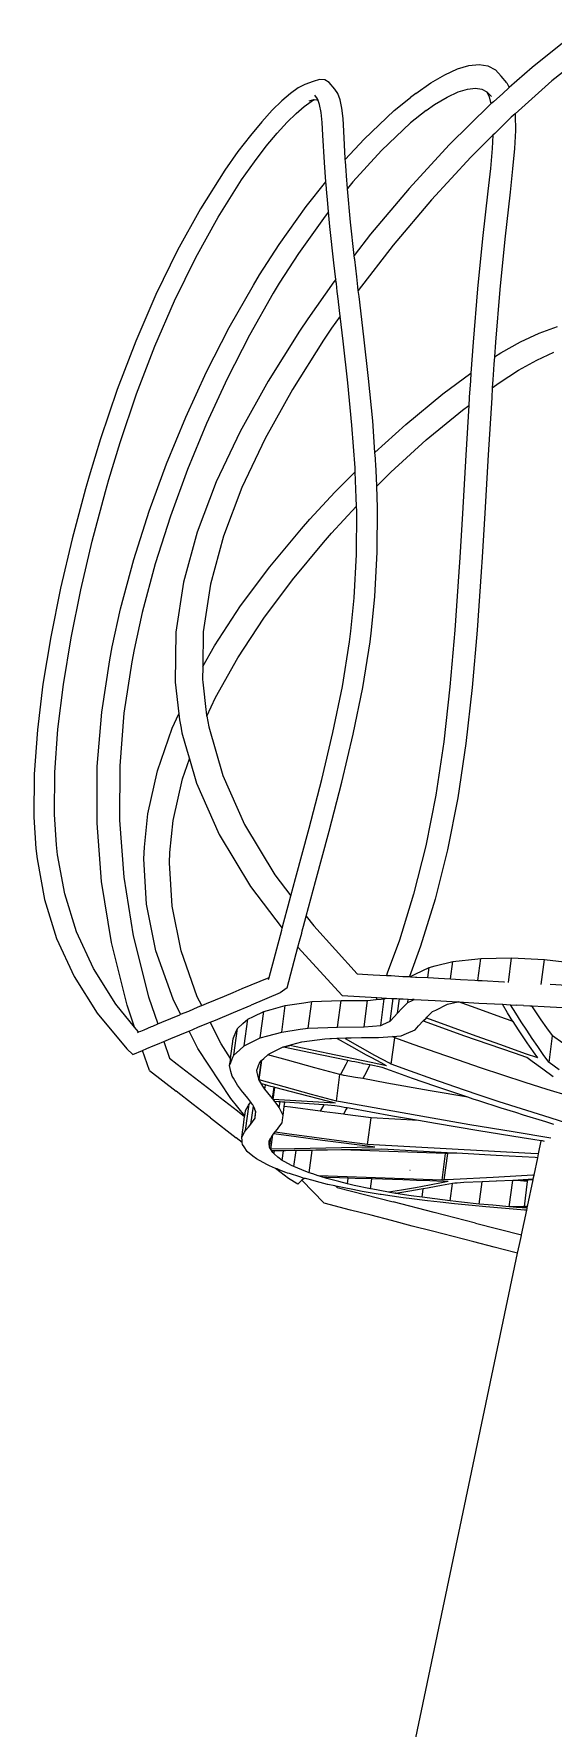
# Model space of a CAD drawing. Header units: millimetres. Extents: x 930469 to 1523124, y -120375 to 411163.
# Drawn here: x 1428147 to 1428511, y -6409 to -5221 of the extents above; entities that cross this region are included whole.
import ezdxf

# ---------------------------------------------------------------- set-up
doc = ezdxf.new("R2010")
doc.units = ezdxf.units.MM
doc.layers.add('A-NET THAY', color=8, linetype='Continuous', lineweight=0)
doc.layers.add('COT VACH', color=8, linetype='Continuous', lineweight=0)

# ---------------------------------------------------------------- blocks, each defined once
blk = doc.blocks.new('fgholol')
at = {"layer": 'A-NET THAY', "ltscale": 3}
for p, q in [((1046493.1, 33826.5), (1046463.6, 33803)), ((1046506.4, 33816.4), (1046477.6, 33793.5)), ((1046402.4, 33797.9), (1046411.3, 33801.9)), ((1046411.3, 33801.9), (1046419.3, 33804.4)), ((1046419.3, 33804.4), (1046426.5, 33805.1)), ((1046426.5, 33805.1), (1046432.7, 33804.2)), ((1046432.7, 33804.2), (1046437.9, 33801.4)), ((1046463.6, 33803), (1046447.6, 33788.8)), ((1046304.3, 33791.1), (1046299.6, 33788.6)), ((1046310.2, 33793.2), (1046304.3, 33791.1)), ((1046314.7, 33794.5), (1046310.2, 33793.2)), ((1046318.4, 33794.2), (1046314.7, 33794.5)), ((1046321.3, 33792.5), (1046318.4, 33794.2)), ((1046325.3, 33787.7), (1046321.3, 33792.5)), ((1046382.2, 33784.7), (1046392.7, 33792.1)), ((1046392.7, 33792.1), (1046402.4, 33797.9)), ((1046437.9, 33801.4), (1046442, 33796.9)), ((1046445.9, 33792.3), (1046442, 33796.9)), ((1046445.9, 33792.3), (1046447.6, 33788.8)), ((1046477.6, 33793.5), (1046451.7, 33770.5)), ((1046288.2, 33779.6), (1046281.5, 33773)), ((1046294.2, 33784.8), (1046288.2, 33779.6)), ((1046299.6, 33788.6), (1046294.2, 33784.8)), ((1046303.9, 33775.6), (1046308.8, 33779.2)), ((1046310.3, 33780.3), (1046307.1, 33779.4)), ((1046308.8, 33779.2), (1046310.9, 33780.3)), ((1046310.9, 33780.3), (1046310.3, 33780.3)), ((1046313, 33780.1), (1046310.9, 33780.3)), ((1046313.2, 33781), (1046311.3, 33783.6)), ((1046313.6, 33779.8), (1046313, 33780.1)), ((1046313.6, 33779.8), (1046313.2, 33781)), ((1046314.7, 33776.9), (1046313.6, 33779.8)), ((1046327.5, 33784.7), (1046325.3, 33787.7)), ((1046329.1, 33780.3), (1046327.5, 33784.7)), ((1046330.3, 33774.4), (1046329.1, 33780.3)), ((1046366.9, 33772.7), (1046378.3, 33781.9)), ((1046382.2, 33784.7), (1046378.3, 33781.9)), ((1046395.2, 33777.1), (1046404, 33782.2)), ((1046404, 33782.2), (1046411.7, 33785.8)), ((1046411.7, 33785.8), (1046418.3, 33787.8)), ((1046418.3, 33787.8), (1046423.9, 33788.4)), ((1046423.9, 33788.4), (1046428.5, 33787.7)), ((1046428.5, 33787.7), (1046431.9, 33785.9)), ((1046431.9, 33785.9), (1046433.6, 33782.3)), ((1046431.9, 33785.9), (1046432.2, 33785.7)), ((1046432.2, 33785.7), (1046435.2, 33782.5)), ((1046433.6, 33782.3), (1046434.8, 33777.4)), ((1046436.5, 33778.9), (1046434.8, 33777.4)), ((1046436.8, 33779.2), (1046436.5, 33778.9)), ((1046442.8, 33784.5), (1046436.8, 33779.2)), ((1046447.6, 33788.8), (1046442.8, 33784.5)), ((1046281.5, 33773), (1046274.1, 33764.9)), ((1046291.9, 33764.6), (1046298.2, 33770.8)), ((1046298.2, 33770.8), (1046303.9, 33775.6)), ((1046315.8, 33771.4), (1046314.7, 33776.9)), ((1046316.5, 33764.3), (1046315.8, 33771.4)), ((1046331.1, 33767.1), (1046330.3, 33774.4)), ((1046331.6, 33758.2), (1046331.1, 33767.1)), ((1046345.8, 33752.7), (1046366.9, 33772.7)), ((1046389.4, 33772.9), (1046378.5, 33764.2)), ((1046389.4, 33772.9), (1046395.2, 33777.1)), ((1046434.3, 33777), (1046405.5, 33748.7)), ((1046434.8, 33777.4), (1046434.3, 33777)), ((1046447.5, 33766.6), (1046445.4, 33764.5)), ((1046448.9, 33768), (1046447.5, 33766.6)), ((1046451.7, 33770.5), (1046448.9, 33768)), ((1046451.7, 33770.5), (1046451.8, 33769.5)), ((1046451.8, 33769.5), (1046451.9, 33758.7)), ((1046266.1, 33755.3), (1046257.4, 33744)), ((1046274.1, 33764.9), (1046266.1, 33755.3)), ((1046277.2, 33747.7), (1046284.9, 33756.9)), ((1046284.9, 33756.9), (1046291.9, 33764.6)), ((1046317, 33755.5), (1046316.5, 33764.3)), ((1046318.1, 33736.3), (1046317, 33755.5)), ((1046332.6, 33739.1), (1046331.6, 33758.2)), ((1046378.5, 33764.2), (1046358, 33744.7)), ((1046436.1, 33755.4), (1046420.6, 33740.1)), ((1046436.1, 33755.4), (1046435.7, 33746.1)), ((1046437.5, 33756.7), (1046436.1, 33755.4)), ((1046439.9, 33759.1), (1046437.5, 33756.7)), ((1046445.4, 33764.5), (1046439.9, 33759.1)), ((1046451.9, 33758.7), (1046451.3, 33746.2)), ((1046257.4, 33744), (1046248.1, 33730.9)), ((1046268.9, 33736.8), (1046277.2, 33747.7)), ((1046332.7, 33738.4), (1046345.8, 33752.7)), ((1046358, 33744.7), (1046337.9, 33722.8)), ((1046405.5, 33748.7), (1046377.5, 33718.2)), ((1046435.7, 33746.1), (1046434.4, 33732.2)), ((1046451.3, 33746.2), (1046450, 33731.9)), ((1046248.1, 33730.9), (1046231.2, 33703.9)), ((1046260, 33724.3), (1046268.9, 33736.8)), ((1046319.1, 33722.7), (1046318.1, 33736.3)), ((1046332.7, 33738.4), (1046332.6, 33739.1)), ((1046332.8, 33737), (1046332.7, 33738.4)), ((1046333.2, 33730.7), (1046332.8, 33737)), ((1046333.5, 33726.9), (1046333.2, 33730.7)), ((1046420.6, 33740.1), (1046393, 33710.2)), ((1046434.4, 33732.2), (1046432.6, 33716.2)), ((1046450, 33731.9), (1046448.2, 33715.6)), ((1046243.5, 33698.1), (1046260, 33724.3)), ((1046305.3, 33705.6), (1046319.1, 33722.7)), ((1046319.2, 33720.8), (1046319.1, 33722.7)), ((1046319.7, 33714.9), (1046319.2, 33720.8)), ((1046334.2, 33718.2), (1046333.5, 33726.9)), ((1046337.9, 33722.8), (1046334.2, 33718.2)), ((1046320.1, 33710.3), (1046319.7, 33714.9)), ((1046320.9, 33701.8), (1046320.1, 33710.3)), ((1046334.2, 33717.8), (1046334.2, 33718.2)), ((1046336.4, 33694.4), (1046334.2, 33717.8)), ((1046377.5, 33718.2), (1046350.4, 33686.1)), ((1046393, 33710.2), (1046366.3, 33678.5)), ((1046432.6, 33716.2), (1046428.8, 33683.1)), ((1046448.2, 33715.6), (1046444.5, 33682.6)), ((1046231.2, 33703.9), (1046215, 33674.8)), ((1046227.8, 33669.7), (1046243.5, 33698.1)), ((1046286.3, 33678.9), (1046305.3, 33705.6)), ((1046318.5, 33698.7), (1046299.8, 33672.6)), ((1046320.9, 33701.8), (1046318.5, 33698.7)), ((1046321.9, 33691.4), (1046320.9, 33701.8)), ((1046324.7, 33666), (1046321.9, 33691.4)), ((1046339, 33671.2), (1046336.4, 33694.4)), ((1046350.4, 33686.1), (1046339, 33671.2)), ((1046428.8, 33683.1), (1046425.4, 33647.7)), ((1046215, 33674.8), (1046199.8, 33643.8)), ((1046272.6, 33657.7), (1046286.3, 33678.9)), ((1046299.8, 33672.6), (1046286.4, 33651.8)), ((1046339.2, 33669.1), (1046339, 33671.2)), ((1046366.3, 33678.5), (1046341.8, 33646.7)), ((1046444.5, 33682.6), (1046441, 33647.4)), ((1046213, 33639.4), (1046227.8, 33669.7)), ((1046326, 33654.4), (1046324.7, 33666)), ((1046339.3, 33668.4), (1046339.2, 33669.1)), ((1046340.7, 33656.1), (1046339.3, 33668.4)), ((1046251.3, 33620.6), (1046268.2, 33650.4)), ((1046268.2, 33650.4), (1046272.6, 33657.7)), ((1046286.4, 33651.8), (1046282.1, 33644.7)), ((1046324.6, 33652.6), (1046306.4, 33626.8)), ((1046326, 33654.4), (1046324.6, 33652.6)), ((1046326.3, 33652.3), (1046326, 33654.4)), ((1046326.4, 33651.5), (1046326.3, 33652.3)), ((1046327, 33646), (1046326.4, 33651.5)), ((1046341.5, 33649.1), (1046340.7, 33656.1)), ((1046341.8, 33646.7), (1046341.5, 33649.1)), ((1046425.4, 33647.7), (1046422.3, 33610.3)), ((1046441, 33647.4), (1046438, 33610.3)), ((1046199.8, 33643.8), (1046185.7, 33611.2)), ((1046199.2, 33607.5), (1046213, 33639.4)), ((1046282.1, 33644.7), (1046265.4, 33615.3)), ((1046327.8, 33639.1), (1046327, 33646)), ((1046327.9, 33638.6), (1046327.8, 33639.1)), ((1046329.1, 33628.7), (1046327.9, 33638.6)), ((1046342.3, 33642.3), (1046341.8, 33646.7)), ((1046345.7, 33614.1), (1046342.3, 33642.3)), ((1046306.4, 33626.8), (1046300.5, 33618)), ((1046329.1, 33628.7), (1046323, 33620.1)), ((1046331.2, 33611), (1046329.1, 33628.7)), ((1046235.4, 33589.6), (1046251.3, 33620.6)), ((1046265.4, 33615.3), (1046249.8, 33584.7)), ((1046300.5, 33618), (1046278.5, 33583)), ((1046317.3, 33611.7), (1046295.6, 33577.3)), ((1046323, 33620.1), (1046317.3, 33611.7)), ((1046349, 33585), (1046345.7, 33614.1)), ((1046455.5, 33610.7), (1046468.7, 33616.8)), ((1046468.7, 33616.8), (1046481.4, 33621.3)), ((1046185.7, 33611.2), (1046172.8, 33577.3)), ((1046186.4, 33574.2), (1046199.2, 33607.5)), ((1046334.4, 33581.9), (1046331.2, 33611)), ((1046422.3, 33610.3), (1046420.8, 33588.7)), ((1046437.3, 33600), (1046436.9, 33595)), ((1046438, 33610.3), (1046437.3, 33600)), ((1046437.3, 33600), (1046441.8, 33603)), ((1046441.8, 33603), (1046455.5, 33610.7)), ((1046466.9, 33597.8), (1046478.8, 33603.3)), ((1046220.8, 33557.8), (1046235.4, 33589.6)), ((1046401.1, 33574.1), (1046420.8, 33588.7)), ((1046420.8, 33588.7), (1046420.4, 33583.2)), ((1046436.9, 33595), (1046436.4, 33587.6)), ((1046440.6, 33581.9), (1046454.2, 33590.7)), ((1046454.2, 33590.7), (1046466.9, 33597.8)), ((1046172.8, 33577.3), (1046161, 33542.7)), ((1046249.8, 33584.7), (1046235.3, 33553.3)), ((1046278.5, 33583), (1046258.9, 33547.7)), ((1046295.6, 33577.3), (1046276.5, 33542.8)), ((1046337.3, 33552.3), (1046334.4, 33581.9)), ((1046351.9, 33555.2), (1046349, 33585)), ((1046420.4, 33583.2), (1046419.6, 33571.9)), ((1046435.7, 33578.3), (1046435.3, 33571.4)), ((1046436.2, 33584.1), (1046435.7, 33578.3)), ((1046435.7, 33578.3), (1046440.6, 33581.9)), ((1046436.4, 33587.6), (1046436.2, 33584.1)), ((1046174.9, 33540.1), (1046186.4, 33574.2)), ((1046375.2, 33552.7), (1046401.1, 33574.1)), ((1046414.9, 33562.8), (1046419.3, 33566.1)), ((1046419.3, 33566.1), (1046417.1, 33531.1)), ((1046419.6, 33571.3), (1046419.3, 33566.1)), ((1046419.6, 33571.9), (1046419.6, 33571.3)), ((1046435.3, 33571.4), (1046432.8, 33531.4)), ((1046207.3, 33525.2), (1046220.8, 33557.8)), ((1046235.3, 33553.3), (1046222.1, 33521.1)), ((1046339.5, 33522.2), (1046337.3, 33552.3)), ((1046353.5, 33533.1), (1046351.9, 33555.2)), ((1046353.5, 33533.1), (1046375.2, 33552.7)), ((1046389.4, 33541.9), (1046414.9, 33562.8)), ((1046161, 33542.7), (1046153, 33516.4)), ((1046258.9, 33547.7), (1046242.2, 33512.4)), ((1046276.5, 33542.8), (1046260.2, 33508.4)), ((1046364.5, 33519.3), (1046389.4, 33541.9)), ((1046167, 33514.2), (1046174.9, 33540.1)), ((1046353.8, 33528.9), (1046353.5, 33533.1)), ((1046353.9, 33527.3), (1046353.8, 33528.9)), ((1046417.1, 33531.1), (1046414.8, 33490.3)), ((1046432.8, 33531.4), (1046430.4, 33490.5)), ((1046195.2, 33491.9), (1046207.3, 33525.2)), ((1046222.1, 33521.1), (1046210.1, 33488.3)), ((1046325.3, 33505.3), (1046339.6, 33519.6)), ((1046339.6, 33519.6), (1046339.5, 33522.2)), ((1046339.9, 33513.4), (1046339.6, 33519.6)), ((1046354.1, 33524.9), (1046353.9, 33527.3)), ((1046354.5, 33515.3), (1046354.1, 33524.9)), ((1046354.7, 33509.5), (1046364.5, 33519.3)), ((1046150.5, 33507.5), (1046141.1, 33472.5)), ((1046153, 33516.4), (1046150.5, 33507.5)), ((1046155.3, 33470.9), (1046164.5, 33505.6)), ((1046164.5, 33505.6), (1046167, 33514.2)), ((1046242.2, 33512.4), (1046228.8, 33477.2)), ((1046260.2, 33508.4), (1046247.3, 33474.4)), ((1046307.7, 33486.2), (1046325.3, 33505.3)), ((1046340.3, 33501.3), (1046339.9, 33513.4)), ((1046354.7, 33509.5), (1046354.5, 33515.3)), ((1046355.3, 33494.2), (1046354.7, 33509.5)), ((1046323, 33476.4), (1046340.4, 33495.2)), ((1046340.6, 33495.4), (1046340.3, 33501.3)), ((1046340.4, 33495.2), (1046340.6, 33495.4)), ((1046340.7, 33492), (1046340.6, 33495.4)), ((1046355.1, 33463.2), (1046355.3, 33494.2)), ((1046184.4, 33458.1), (1046195.2, 33491.9)), ((1046210.1, 33488.3), (1046199.4, 33455)), ((1046301.9, 33479.6), (1046307.7, 33486.2)), ((1046340.6, 33461.6), (1046340.7, 33492)), ((1046414.8, 33490.3), (1046412.9, 33459.5)), ((1046430.4, 33490.5), (1046428.6, 33459.7)), ((1046141.1, 33472.5), (1046133, 33437.9)), ((1046147.3, 33436.7), (1046155.3, 33470.9)), ((1046228.8, 33477.2), (1046219.2, 33442.1)), ((1046247.3, 33474.4), (1046238.1, 33440.7)), ((1046279.8, 33453), (1046301.9, 33479.6)), ((1046295.6, 33443.7), (1046317.4, 33470)), ((1046317.4, 33470), (1046323, 33476.4)), ((1046175.1, 33423.4), (1046184.4, 33458.1)), ((1046338.9, 33431.1), (1046340.6, 33461.6)), ((1046353.4, 33432), (1046355.1, 33463.2)), ((1046412.9, 33459.5), (1046412.3, 33449.3)), ((1046428.6, 33459.7), (1046428, 33449.4)), ((1046199.4, 33455), (1046190.3, 33420.9)), ((1046259.3, 33425.6), (1046279.8, 33453)), ((1046412.3, 33449.3), (1046409.5, 33408.6)), ((1046428, 33449.4), (1046425.1, 33408.5)), ((1046133, 33437.9), (1046126.2, 33403.9)), ((1046140.5, 33403.1), (1046147.3, 33436.7)), ((1046219.2, 33442.1), (1046213.9, 33407)), ((1046238.1, 33440.7), (1046233.1, 33407.3)), ((1046275.5, 33416.8), (1046295.6, 33443.7)), ((1046169.2, 33396.9), (1046175.1, 33423.4)), ((1046240.9, 33397.5), (1046259.3, 33425.6)), ((1046336.5, 33407.9), (1046338.9, 33431.1)), ((1046351, 33408.4), (1046353.4, 33432)), ((1046190.3, 33420.9), (1046184.6, 33394.9)), ((1046257.4, 33389.2), (1046275.5, 33416.8)), ((1046126.2, 33403.9), (1046120.7, 33370.7)), ((1046135.1, 33370.5), (1046140.5, 33403.1)), ((1046213.9, 33407), (1046213.4, 33372)), ((1046233.1, 33407.3), (1046232.7, 33383)), ((1046330.6, 33368.9), (1046335.6, 33400.3)), ((1046335.6, 33400.3), (1046336.5, 33407.9)), ((1046344.9, 33368.2), (1046350, 33400.3)), ((1046350, 33400.3), (1046351, 33408.4)), ((1046409.5, 33408.6), (1046406, 33368.8)), ((1046425.1, 33408.5), (1046421.6, 33368.2)), ((1046162, 33351.1), (1046167.5, 33387.7)), ((1046167.5, 33387.7), (1046169.2, 33396.9)), ((1046182.9, 33386.3), (1046177.5, 33350.4)), ((1046184.6, 33394.9), (1046182.9, 33386.3)), ((1046232.7, 33383), (1046240.9, 33397.5)), ((1046241.6, 33361.2), (1046257.4, 33389.2)), ((1046232.7, 33383), (1046232.6, 33373.9)), ((1046120.7, 33370.7), (1046116.8, 33338.6)), ((1046131.2, 33339), (1046135.1, 33370.5)), ((1046213.4, 33372), (1046215.9, 33349.8)), ((1046232.6, 33373.9), (1046232.8, 33372.1)), ((1046232.8, 33372.1), (1046233.3, 33367.9)), ((1046233.3, 33367.9), (1046234.7, 33354.9)), ((1046324, 33336.7), (1046330.6, 33368.9)), ((1046338.2, 33335.5), (1046344.9, 33368.2)), ((1046406, 33368.8), (1046401.7, 33330.1)), ((1046421.6, 33368.2), (1046417.2, 33329)), ((1046158.8, 33312.9), (1046162, 33351.1)), ((1046177.5, 33350.4), (1046174.5, 33313.5)), ((1046234.7, 33354.9), (1046235.4, 33348.8)), ((1046235.5, 33348.1), (1046241.6, 33361.2)), ((1046116.8, 33338.6), (1046114.5, 33307.5)), ((1046129, 33308.6), (1046131.2, 33339)), ((1046201, 33310), (1046211.3, 33339.7)), ((1046211.3, 33339.7), (1046215.9, 33349.8)), ((1046215.9, 33349.8), (1046216.4, 33345.7)), ((1046216.4, 33345.7), (1046217.5, 33339.9)), ((1046217.5, 33339.9), (1046217.6, 33339.6)), ((1046217.6, 33339.6), (1046218.1, 33336.6)), ((1046235.4, 33348.8), (1046235.5, 33348.1)), ((1046235.5, 33348.1), (1046237, 33340.7)), ((1046237, 33340.7), (1046246.7, 33306.6)), ((1046218.1, 33336.6), (1046221.8, 33323.7)), ((1046316.2, 33303.7), (1046324, 33336.7)), ((1046330.3, 33302), (1046338.2, 33335.5)), ((1046401.7, 33330.1), (1046396.1, 33292.9)), ((1046417.2, 33329), (1046411.5, 33291)), ((1046218.5, 33304.2), (1046223.4, 33318.2)), ((1046221.8, 33323.7), (1046223.4, 33318.2)), ((1046223.4, 33318.2), (1046228.3, 33301.2)), ((1046114.5, 33307.5), (1046114.3, 33277.4)), ((1046128.9, 33279.2), (1046129, 33308.6)), ((1046158.6, 33273.3), (1046158.8, 33312.9)), ((1046174.5, 33313.5), (1046174.3, 33275.2)), ((1046194.2, 33279.7), (1046201, 33310)), ((1046212.1, 33275), (1046218.5, 33304.2)), ((1046246.7, 33306.6), (1046262.1, 33272.2)), ((1046307.3, 33269.6), (1046316.2, 33303.7)), ((1046228.3, 33301.2), (1046244.3, 33265.3)), ((1046321.3, 33267.6), (1046330.3, 33302)), ((1046396.1, 33292.9), (1046389.1, 33257.3)), ((1046411.5, 33291), (1046404.4, 33254.6)), ((1046130.3, 33257.9), (1046128.9, 33279.2)), ((1046191.8, 33256.4), (1046194.2, 33279.7)), ((1046114.3, 33277.4), (1046115.8, 33255.4)), ((1046161.7, 33232.2), (1046158.6, 33273.3)), ((1046174.3, 33275.2), (1046177.3, 33235.4)), ((1046209.7, 33252.7), (1046212.1, 33275)), ((1046262.1, 33272.2), (1046283.3, 33237)), ((1046297.8, 33234.4), (1046307.3, 33269.6)), ((1046311.8, 33232.3), (1046321.3, 33267.6)), ((1046115.8, 33255.4), (1046116.6, 33248.1)), ((1046131, 33251.1), (1046130.3, 33257.9)), ((1046191.5, 33248.3), (1046191.8, 33256.4)), ((1046244.3, 33265.3), (1046266.3, 33228.8)), ((1046389.1, 33257.3), (1046380.6, 33223.4)), ((1046116.6, 33248.1), (1046121.7, 33219.8)), ((1046136, 33223.6), (1046131, 33251.1)), ((1046193.3, 33216.5), (1046191.5, 33248.3)), ((1046209.5, 33245.5), (1046209.7, 33252.7)), ((1046211.2, 33214.9), (1046209.5, 33245.5)), ((1046404.4, 33254.6), (1046395.7, 33219.9)), ((1046168.7, 33189.5), (1046161.7, 33232.2)), ((1046177.3, 33235.4), (1046184, 33194.1)), ((1046283.3, 33237), (1046294.5, 33222.2)), ((1046294.5, 33222.2), (1046297.8, 33234.4)), ((1046305.3, 33208), (1046311.8, 33232.3)), ((1046121.7, 33219.8), (1046130.2, 33192.3)), ((1046144.2, 33197), (1046136, 33223.6)), ((1046266.3, 33228.8), (1046288.4, 33199.6)), ((1046292.7, 33215.3), (1046294.5, 33222.2)), ((1046380.6, 33223.4), (1046370.6, 33191.1)), ((1046395.7, 33219.9), (1046385.4, 33186.9)), ((1046199.9, 33183.6), (1046193.3, 33216.5)), ((1046217.5, 33183.7), (1046211.2, 33214.9)), ((1046289.6, 33204), (1046292.7, 33215.3)), ((1046303.4, 33201.1), (1046305.3, 33208)), ((1046305.3, 33208), (1046310.5, 33201.2)), ((1046156.1, 33171.2), (1046144.2, 33197)), ((1046279.3, 33165.1), (1046288.1, 33198.3)), ((1046288.1, 33198.3), (1046288.4, 33199.6)), ((1046288.4, 33199.6), (1046289.6, 33204)), ((1046300.6, 33190.4), (1046302.1, 33196.2)), ((1046302.1, 33196.2), (1046302.5, 33197.7)), ((1046302.5, 33197.7), (1046303.4, 33201.1)), ((1046310.5, 33201.2), (1046341.1, 33167.5)), ((1046130.2, 33192.3), (1046142.5, 33165.7)), ((1046179.7, 33145.6), (1046168.7, 33189.5)), ((1046184, 33194.1), (1046194.8, 33151.4)), ((1046291.9, 33157.7), (1046299.5, 33186.2)), ((1046299.5, 33186.2), (1046300.6, 33190.4)), ((1046299.5, 33186.2), (1046330.4, 33152.3)), ((1046370.6, 33191.1), (1046362.1, 33168)), ((1046385.4, 33186.9), (1046377.6, 33165.6)), ((1046211.9, 33149.8), (1046199.9, 33183.6)), ((1046228.9, 33151.5), (1046217.5, 33183.7)), ((1046391.4, 33172.1), (1046395.6, 33173.1)), ((1046395.6, 33173.1), (1046408.1, 33176.2)), ((1046406.4, 33164), (1046408.1, 33176.2)), ((1046408.1, 33176.2), (1046425.6, 33178.1)), ((1046425.6, 33178.1), (1046427.7, 33178.4)), ((1046425.6, 33163), (1046427.7, 33178.4)), ((1046427.7, 33178.4), (1046449.3, 33178.8)), ((1046447, 33161.6), (1046449.3, 33178.8)), ((1046449.3, 33178.8), (1046472.3, 33177.6)), ((1046470, 33160.2), (1046472.3, 33177.6)), ((1046472.3, 33177.6), (1046490.2, 33175.6)), ((1046142.5, 33165.7), (1046158.7, 33139.9)), ((1046171.8, 33146.2), (1046156.1, 33171.2)), ((1046266.7, 33159.8), (1046272.9, 33162.4)), ((1046272.9, 33162.4), (1046279.2, 33165)), ((1046278.9, 33163.5), (1046279.3, 33165.1)), ((1046279.2, 33165), (1046279.3, 33165.1)), ((1046341.1, 33167.5), (1046352.3, 33166.9)), ((1046352.3, 33166.9), (1046361.5, 33166.4)), ((1046362.1, 33168), (1046361.5, 33166.4)), ((1046361.5, 33166.4), (1046364.9, 33166.3)), ((1046364.9, 33166.3), (1046367.5, 33166.1)), ((1046367.5, 33166.1), (1046373, 33165.8)), ((1046373, 33165.8), (1046375.4, 33165.7)), ((1046375.4, 33165.7), (1046377.6, 33165.6)), ((1046377.6, 33165.6), (1046378.5, 33165.5)), ((1046378.5, 33165.5), (1046378.9, 33166)), ((1046378.5, 33165.5), (1046378.9, 33165.5)), ((1046378.9, 33166), (1046382.1, 33167.5)), ((1046378.9, 33165.5), (1046378.9, 33166)), ((1046378.9, 33165.5), (1046381.8, 33165.3)), ((1046381.8, 33165.3), (1046382.8, 33165.3)), ((1046382.1, 33167.5), (1046391.4, 33172.1)), ((1046382.8, 33165.3), (1046390.5, 33164.9)), ((1046390.5, 33164.9), (1046391.4, 33172.1)), ((1046390.5, 33164.9), (1046394.5, 33164.7)), ((1046394.5, 33164.7), (1046398.1, 33164.5)), ((1046398.1, 33164.5), (1046406.4, 33164)), ((1046406.4, 33164), (1046413.4, 33163.7)), ((1046413.4, 33163.7), (1046423.6, 33163.1)), ((1046423.6, 33163.1), (1046425.6, 33163)), ((1046425.6, 33163), (1046428.6, 33162.8)), ((1046428.6, 33162.8), (1046443.9, 33162)), ((1046443.9, 33162), (1046444.2, 33162)), ((1046476.2, 33160.3), (1046488.1, 33159.6)), ((1046194.8, 33151.4), (1046201.2, 33132.5)), ((1046217.2, 33139.2), (1046211.9, 33149.8)), ((1046232, 33145.3), (1046228.9, 33151.5)), ((1046235.4, 33146.7), (1046241.6, 33149.3)), ((1046241.6, 33149.3), (1046247.9, 33151.9)), ((1046247.9, 33151.9), (1046254.1, 33154.6)), ((1046254.1, 33154.6), (1046260.4, 33157.2)), ((1046260.4, 33157.2), (1046266.7, 33159.8)), ((1046287.1, 33154.2), (1046266.7, 33145.7)), ((1046291.9, 33157.7), (1046287.1, 33154.2)), ((1046309.1, 33148.1), (1046329.7, 33149)), ((1046327.3, 33130.3), (1046329.7, 33149)), ((1046329.7, 33149), (1046348.3, 33149)), ((1046330.4, 33152.3), (1046354.9, 33151)), ((1046345.8, 33130.4), (1046348.3, 33149)), ((1046348.3, 33149), (1046354.3, 33149.5)), ((1046354.9, 33151), (1046354.3, 33149.5)), ((1046354.3, 33149.5), (1046357.9, 33149.8)), ((1046354.9, 33151), (1046358.3, 33150.8)), ((1046357.5, 33131.4), (1046360, 33150)), ((1046357.9, 33149.8), (1046360, 33150)), ((1046358.3, 33150.8), (1046361.4, 33150.6)), ((1046360, 33150), (1046361.4, 33150.6)), ((1046361.4, 33150.6), (1046361.5, 33150.6)), ((1046361.5, 33150.6), (1046365.1, 33150.4)), ((1046364.1, 33134.3), (1046366.3, 33150.3)), ((1046365.1, 33150.4), (1046366.3, 33150.3)), ((1046366.3, 33150.3), (1046368.7, 33150.2)), ((1046368.7, 33150.2), (1046370.6, 33150.1)), ((1046369.3, 33140.1), (1046370.6, 33150.1)), ((1046370.6, 33150.1), (1046373.2, 33150)), ((1046373.2, 33150), (1046376.8, 33149.8)), ((1046376.5, 33147.4), (1046376.8, 33149.8)), ((1046376.5, 33147.4), (1046379.6, 33148.9)), ((1046376.8, 33149.8), (1046379.7, 33149.6)), ((1046379.6, 33148.9), (1046381, 33149.6)), ((1046381, 33149.6), (1046379.7, 33149.6)), ((1046381, 33149.6), (1046395.7, 33148.8)), ((1046395.7, 33148.8), (1046411.6, 33147.9)), ((1046158.7, 33139.9), (1046179.4, 33114.9)), ((1046184.9, 33130.3), (1046171.8, 33146.2)), ((1046184.9, 33130.3), (1046179.7, 33145.6)), ((1046210.4, 33136.3), (1046216.6, 33138.9)), ((1046216.6, 33138.9), (1046217.2, 33139.2)), ((1046217.2, 33139.2), (1046222.9, 33141.5)), ((1046222.9, 33141.5), (1046223.5, 33141.7)), ((1046223.5, 33141.7), (1046229.1, 33144.1)), ((1046229.1, 33144.1), (1046230.8, 33144.8)), ((1046230.8, 33144.8), (1046232, 33145.3)), ((1046232, 33145.3), (1046235.4, 33146.7)), ((1046241.6, 33135.2), (1046254.2, 33140.5)), ((1046254.2, 33140.5), (1046266.7, 33145.7)), ((1046264.3, 33135.7), (1046268.4, 33137.7)), ((1046268.4, 33137.7), (1046275.6, 33141.2)), ((1046273.1, 33122.6), (1046275.6, 33141.2)), ((1046275.6, 33141.2), (1046280.8, 33142.6)), ((1046280.8, 33142.6), (1046290.6, 33145.4)), ((1046288.2, 33126.8), (1046290.6, 33145.4)), ((1046290.6, 33145.4), (1046303.5, 33147.3)), ((1046303.5, 33147.3), (1046309.1, 33148.1)), ((1046306.6, 33129.5), (1046309.1, 33148.1)), ((1046364.1, 33134.3), (1046367, 33137.5)), ((1046367, 33137.5), (1046369.3, 33140.1)), ((1046369.3, 33140.1), (1046372.3, 33143.2)), ((1046372.3, 33143.2), (1046376.5, 33147.4)), ((1046387.4, 33134.5), (1046389.6, 33136.6)), ((1046387.5, 33134.9), (1046389.3, 33136.6)), ((1046389.3, 33136.6), (1046389.8, 33137.2)), ((1046389.8, 33137.2), (1046393.8, 33141.1)), ((1046407.1, 33130.2), (1046389.8, 33136.6)), ((1046393.8, 33141.1), (1046396.1, 33142.2)), ((1046396.1, 33142.2), (1046404.3, 33146.2)), ((1046404.3, 33146.2), (1046409.4, 33147.4)), ((1046409.4, 33147.4), (1046410.6, 33147.7)), ((1046410.6, 33147.7), (1046411.6, 33147.9)), ((1046411.6, 33147.9), (1046412, 33147.9)), ((1046426.9, 33142.5), (1046412, 33147.9)), ((1046412, 33147.9), (1046426.2, 33147.1)), ((1046426.2, 33147.1), (1046442.8, 33146.2)), ((1046444.2, 33136.3), (1046426.9, 33142.5)), ((1046446.5, 33140.3), (1046442.8, 33146.2)), ((1046442.8, 33146.2), (1046448.6, 33145.9)), ((1046450.2, 33134.2), (1046446.5, 33140.3)), ((1046452.2, 33140), (1046448.6, 33145.9)), ((1046448.6, 33145.9), (1046453, 33145.7)), ((1046456, 33134), (1046452.2, 33140)), ((1046457.6, 33145.4), (1046453, 33145.7)), ((1046457.6, 33145.4), (1046462.1, 33145.2)), ((1046462.1, 33145.2), (1046463.4, 33145.1)), ((1046466.2, 33140.9), (1046463.4, 33145.1)), ((1046463.4, 33145.1), (1046472, 33144.7)), ((1046470.1, 33135.3), (1046466.2, 33140.9)), ((1046472, 33144.7), (1046493.5, 33143.5)), ((1046187.8, 33126.9), (1046184.9, 33130.3)), ((1046187, 33126.5), (1046187.8, 33126.9)), ((1046187.8, 33126.9), (1046189.4, 33127.5)), ((1046189.4, 33127.5), (1046191.6, 33128.4)), ((1046191.6, 33128.4), (1046196.9, 33130.6)), ((1046196.9, 33130.6), (1046197.8, 33131)), ((1046197.8, 33131), (1046201.2, 33132.5)), ((1046201.2, 33132.5), (1046204.1, 33133.7)), ((1046204.1, 33133.7), (1046210.4, 33136.3)), ((1046210.4, 33122.2), (1046222.9, 33127.4)), ((1046222.9, 33127.4), (1046223.1, 33127.5)), ((1046223.1, 33127.5), (1046229.3, 33130.1)), ((1046229.3, 33115.3), (1046223.1, 33127.5)), ((1046229.3, 33130.1), (1046236.7, 33133.2)), ((1046236.7, 33133.2), (1046237.9, 33133.7)), ((1046237.9, 33133.7), (1046241.6, 33135.2)), ((1046245.6, 33118.4), (1046237.9, 33133.7)), ((1046254.4, 33122.8), (1046256.4, 33127.8)), ((1046254.5, 33110.6), (1046257, 33129.2)), ((1046256.4, 33127.8), (1046257, 33129.2)), ((1046257, 33129.2), (1046260.9, 33132.7)), ((1046260.9, 33132.7), (1046264.3, 33135.7)), ((1046261.8, 33117.1), (1046264.3, 33135.7)), ((1046278.3, 33124), (1046288.2, 33126.8)), ((1046288.2, 33126.8), (1046301.1, 33128.7)), ((1046301.1, 33128.7), (1046306.6, 33129.5)), ((1046306.6, 33129.5), (1046327.3, 33130.3)), ((1046327.3, 33130.3), (1046345.8, 33130.4)), ((1046345.8, 33130.4), (1046357.5, 33131.4)), ((1046357.5, 33131.4), (1046359, 33132)), ((1046359, 33132), (1046364.1, 33134.3)), ((1046371.9, 33124.2), (1046375.6, 33125.8)), ((1046375.6, 33125.8), (1046381.6, 33128.3)), ((1046381.6, 33128.3), (1046384.1, 33131.1)), ((1046384.1, 33131.1), (1046387.3, 33134.7)), ((1046387.3, 33134.7), (1046387.5, 33134.9)), ((1046387.4, 33134.5), (1046387.5, 33134.9)), ((1046398.4, 33130.5), (1046387.4, 33134.5)), ((1046415.9, 33124.2), (1046398.4, 33130.5)), ((1046424.4, 33123.9), (1046407.1, 33130.2)), ((1046450.3, 33134.2), (1046444.2, 33136.3)), ((1046450.3, 33134.2), (1046450.2, 33134.2)), ((1046454.1, 33128.3), (1046450.3, 33134.2)), ((1046457.9, 33122.6), (1046454.1, 33128.3)), ((1046459.9, 33128.1), (1046456, 33134)), ((1046463.7, 33122.3), (1046459.9, 33128.1)), ((1046474, 33129.7), (1046470.1, 33135.3)), ((1046477.9, 33124.3), (1046474, 33129.7)), ((1046183.6, 33111), (1046179.4, 33114.9)), ((1046183.6, 33111), (1046190.6, 33113.9)), ((1046190.6, 33113.9), (1046193.6, 33115.2)), ((1046195.3, 33099.9), (1046190.6, 33113.9)), ((1046193.6, 33115.2), (1046197.9, 33117)), ((1046197.9, 33117), (1046201.1, 33118.3)), ((1046201.1, 33118.3), (1046205.4, 33120.1)), ((1046205.4, 33120.1), (1046210.4, 33122.2)), ((1046205.4, 33120.1), (1046209.4, 33108.5)), ((1046252.4, 33080.2), (1046229.3, 33115.3)), ((1046252.3, 33108.2), (1046245.6, 33118.4)), ((1046252.3, 33108.2), (1046254.1, 33122)), ((1046254.1, 33122), (1046254.4, 33122.8)), ((1046254.5, 33110.6), (1046258.4, 33114.1)), ((1046258.4, 33114.1), (1046261.8, 33117.1)), ((1046261.8, 33117.1), (1046265.9, 33119.1)), ((1046265.9, 33119.1), (1046273.1, 33122.6)), ((1046273.1, 33122.6), (1046278.3, 33124)), ((1046279.3, 33111.6), (1046282.6, 33113.2)), ((1046282.6, 33113.2), (1046289.2, 33116.3)), ((1046289.2, 33116.3), (1046289.3, 33116.3)), ((1046289.3, 33116.3), (1046293.8, 33117.5)), ((1046289.3, 33116.2), (1046293.8, 33117.4)), ((1046289.3, 33116.2), (1046289.3, 33116.3)), ((1046308.3, 33112.2), (1046289.3, 33116.2)), ((1046293.8, 33117.5), (1046295.3, 33118)), ((1046293.8, 33117.4), (1046293.8, 33117.5)), ((1046320.4, 33111.7), (1046293.8, 33117.4)), ((1046295.3, 33118), (1046302.3, 33119.9)), ((1046302.3, 33119.9), (1046318.3, 33122.1)), ((1046318.3, 33122.1), (1046321.8, 33122.2)), ((1046321.8, 33122.2), (1046323, 33122.3)), ((1046323, 33122.3), (1046326.9, 33122.4)), ((1046326.8, 33122.3), (1046326.9, 33122.4)), ((1046327.1, 33122.1), (1046326.8, 33122.3)), ((1046326.9, 33122.4), (1046333, 33122.7)), ((1046337.3, 33116.3), (1046327.1, 33122.1)), ((1046343.1, 33116.1), (1046332.9, 33121.9)), ((1046333, 33122.7), (1046336.8, 33122.8)), ((1046336.8, 33122.8), (1046344, 33122.9)), ((1046347.6, 33110.6), (1046337.3, 33116.3)), ((1046353.4, 33110.4), (1046343.1, 33116.1)), ((1046344, 33122.9), (1046355.1, 33122.9)), ((1046355.1, 33122.9), (1046356, 33122.9)), ((1046356, 33122.9), (1046365.8, 33123.7)), ((1046364.9, 33104.2), (1046367.4, 33122.8)), ((1046365.8, 33123.7), (1046371.9, 33124.2)), ((1046366.2, 33123.5), (1046365.8, 33123.7)), ((1046367.4, 33122.8), (1046366.2, 33123.5)), ((1046381, 33117.9), (1046367.4, 33122.8)), ((1046396.5, 33112.4), (1046381, 33117.9)), ((1046433.6, 33118), (1046415.9, 33124.2)), ((1046441.8, 33117.7), (1046424.4, 33123.9)), ((1046451.2, 33111.9), (1046433.6, 33118)), ((1046459.1, 33111.6), (1046441.8, 33117.7)), ((1046460.2, 33119.3), (1046457.9, 33122.6)), ((1046461.8, 33116.9), (1046460.2, 33119.3)), ((1046465.7, 33111.3), (1046461.8, 33116.9)), ((1046467.6, 33116.7), (1046463.7, 33122.3)), ((1046471.5, 33111.1), (1046467.6, 33116.7)), ((1046475.5, 33105.5), (1046478, 33124.1)), ((1046478, 33124.1), (1046477.9, 33124.3)), ((1046485.2, 33118.9), (1046478, 33124.1)), ((1046209.4, 33108.5), (1046214.9, 33104.3)), ((1046214.9, 33104.3), (1046220.9, 33099.6)), ((1046251.6, 33103.3), (1046252.1, 33106.8)), ((1046251.6, 33103.3), (1046252, 33104.2)), ((1046252.5, 33099.2), (1046251.6, 33103.3)), ((1046252, 33104.2), (1046253.9, 33109.1)), ((1046252.1, 33106.8), (1046252.3, 33108.2)), ((1046253.9, 33109.1), (1046254.5, 33110.6)), ((1046270.6, 33100), (1046271.4, 33101.9)), ((1046271.4, 33101.9), (1046271.9, 33103.4)), ((1046271.9, 33103.4), (1046273, 33106.1)), ((1046272.1, 33093.4), (1046273.9, 33106.9)), ((1046272.2, 33093.3), (1046274.1, 33107.1)), ((1046273, 33106.1), (1046273.8, 33106.8)), ((1046273.8, 33106.8), (1046273.9, 33106.9)), ((1046273.9, 33106.9), (1046274.1, 33107.1)), ((1046274.1, 33107.1), (1046275.5, 33108.3)), ((1046275.5, 33108.3), (1046278.4, 33110.8)), ((1046278.4, 33110.8), (1046279.3, 33111.6)), ((1046292.2, 33107), (1046278.4, 33110.8)), ((1046311.4, 33101.7), (1046292.2, 33107)), ((1046334.4, 33106.8), (1046308.3, 33112.2)), ((1046328.9, 33097), (1046311.4, 33101.7)), ((1046350.7, 33105.4), (1046320.4, 33111.7)), ((1046333, 33104), (1046329.2, 33096.9)), ((1046334.4, 33106.8), (1046333, 33104)), ((1046336.3, 33106.4), (1046334.4, 33106.8)), ((1046337.2, 33106.2), (1046336.3, 33106.4)), ((1046339.3, 33105.8), (1046337.2, 33106.2)), ((1046345, 33104.7), (1046339.3, 33105.8)), ((1046345.3, 33104.6), (1046345, 33104.7)), ((1046349.8, 33103.7), (1046345.3, 33104.6)), ((1046349.8, 33103.7), (1046347.3, 33098.5)), ((1046351.2, 33108.7), (1046347.6, 33110.6)), ((1046358.5, 33101.9), (1046349.8, 33103.7)), ((1046361.6, 33103.2), (1046350.7, 33105.4)), ((1046357.9, 33105.1), (1046351.2, 33108.7)), ((1046363.7, 33104.9), (1046353.4, 33110.4)), ((1046361.6, 33103.2), (1046357.9, 33105.1)), ((1046364.4, 33099.8), (1046358.5, 33101.9)), ((1046364.9, 33104.2), (1046363.7, 33104.9)), ((1046378.5, 33099.3), (1046364.9, 33104.2)), ((1046412, 33107), (1046396.5, 33112.4)), ((1046427.5, 33101.7), (1046412, 33107)), ((1046443.1, 33096.5), (1046427.5, 33101.7)), ((1046460, 33108.9), (1046451.2, 33111.9)), ((1046467.6, 33108.7), (1046459.1, 33111.6)), ((1046463.7, 33106.1), (1046460, 33108.9)), ((1046471.1, 33100.7), (1046463.7, 33106.1)), ((1046467.6, 33108.7), (1046465.7, 33111.3)), ((1046475.4, 33105.7), (1046471.5, 33111.1)), ((1046475.5, 33105.5), (1046475.4, 33105.7)), ((1046482.7, 33100.2), (1046475.5, 33105.5)), ((1046195.3, 33099.9), (1046214, 33085.4)), ((1046220.9, 33099.6), (1046226.9, 33094.9)), ((1046226.9, 33094.9), (1046233, 33090.2)), ((1046233, 33090.2), (1046239, 33085.6)), ((1046253.3, 33095.8), (1046252.5, 33099.2)), ((1046254.2, 33094.4), (1046253.3, 33095.8)), ((1046257.2, 33089.6), (1046254.2, 33094.4)), ((1046257.9, 33088.5), (1046257.2, 33089.6)), ((1046270.9, 33098.5), (1046270.6, 33100)), ((1046272, 33093.7), (1046270.9, 33098.5)), ((1046272.1, 33093.4), (1046272, 33093.7)), ((1046274.9, 33088.9), (1046272.1, 33093.4)), ((1046274, 33090.5), (1046272.2, 33093.3)), ((1046289.7, 33088.3), (1046272.2, 33093.3)), ((1046275.1, 33090.2), (1046274, 33090.5)), ((1046276.7, 33089.7), (1046275.1, 33090.2)), ((1046276.3, 33086.7), (1046276.7, 33089.7)), ((1046278.9, 33089.1), (1046276.7, 33089.7)), ((1046280.5, 33088.7), (1046278.9, 33089.1)), ((1046326.4, 33078.3), (1046328.9, 33097)), ((1046329.2, 33096.9), (1046328.9, 33097)), ((1046331.7, 33096.4), (1046329.2, 33096.9)), ((1046331.9, 33096.4), (1046331.7, 33096.4)), ((1046339.8, 33095), (1046331.9, 33096.4)), ((1046344.9, 33094.1), (1046339.8, 33095)), ((1046347.3, 33098.5), (1046344.9, 33094.1)), ((1046361.9, 33091), (1046344.9, 33094.1)), ((1046392.2, 33085.6), (1046361.9, 33091)), ((1046379.8, 33094.3), (1046364.4, 33099.8)), ((1046394, 33093.7), (1046378.5, 33099.3)), ((1046395.4, 33088.9), (1046379.8, 33094.3)), ((1046409.5, 33088.3), (1046394, 33093.7)), ((1046458.7, 33091.5), (1046443.1, 33096.5)), ((1046474.3, 33086.6), (1046458.7, 33091.5)), ((1046478.5, 33095.4), (1046471.1, 33100.7)), ((1046226, 33076), (1046214, 33085.4)), ((1046239, 33085.6), (1046245, 33080.9)), ((1046245, 33080.9), (1046251, 33076.2)), ((1046262.2, 33068.1), (1046252.4, 33080.2)), ((1046260.7, 33084.9), (1046257.9, 33088.5)), ((1046260.9, 33084.7), (1046260.7, 33084.9)), ((1046263.3, 33081.7), (1046260.9, 33084.7)), ((1046264.3, 33080.4), (1046263.3, 33081.7)), ((1046266.4, 33077.6), (1046264.3, 33080.4)), ((1046265.2, 33076.3), (1046266.4, 33077.6)), ((1046267, 33076.8), (1046266.4, 33077.6)), ((1046276.3, 33086.7), (1046274.9, 33088.9)), ((1046278.3, 33084.2), (1046276.3, 33086.7)), ((1046281.6, 33080.1), (1046278.3, 33084.2)), ((1046282.7, 33088.1), (1046280.5, 33088.7)), ((1046281.6, 33080.1), (1046282.7, 33088.1)), ((1046282, 33079.7), (1046281.6, 33080.1)), ((1046285.3, 33075.2), (1046282, 33079.7)), ((1046282.2, 33079.5), (1046283.3, 33087.9)), ((1046325.7, 33076.8), (1046282.2, 33079.5)), ((1046283.3, 33078), (1046282.2, 33079.5)), ((1046283.1, 33088), (1046282.7, 33088.1)), ((1046283.3, 33087.9), (1046283.1, 33088)), ((1046300.3, 33083.4), (1046283.3, 33087.9)), ((1046285.7, 33077.8), (1046283.3, 33078)), ((1046287, 33077.8), (1046285.7, 33077.8)), ((1046286.4, 33073.8), (1046287, 33077.8)), ((1046288.6, 33077.6), (1046287, 33077.8)), ((1046290.3, 33077.5), (1046288.6, 33077.6)), ((1046309, 33083), (1046289.7, 33088.3)), ((1046289.9, 33074.6), (1046290.3, 33077.5)), ((1046317.6, 33075.7), (1046290.3, 33077.5)), ((1046320.1, 33078.2), (1046300.3, 33083.4)), ((1046326.4, 33078.3), (1046309, 33083)), ((1046325.7, 33076.8), (1046320.1, 33078.2)), ((1046329.2, 33077.8), (1046326.4, 33078.3)), ((1046359.5, 33072.4), (1046329.2, 33077.8)), ((1046418.6, 33081.1), (1046392.2, 33085.6)), ((1046410.9, 33083.6), (1046395.4, 33088.9)), ((1046425.1, 33083.1), (1046409.5, 33088.3)), ((1046418.6, 33081.1), (1046410.9, 33083.6)), ((1046422.4, 33079.8), (1046418.6, 33081.1)), ((1046426.4, 33078.5), (1046422.4, 33079.8)), ((1046440.6, 33077.9), (1046425.1, 33083.1)), ((1046442, 33073.4), (1046426.4, 33078.5)), ((1046456.2, 33072.9), (1046440.6, 33077.9)), ((1046489.9, 33081.8), (1046474.3, 33086.6)), ((1046238.1, 33066.7), (1046226, 33076)), ((1046238.1, 33066.7), (1046256.2, 33052.6)), ((1046251, 33076.2), (1046257.1, 33071.5)), ((1046257.1, 33071.5), (1046262.1, 33067.6)), ((1046261.1, 33059.7), (1046262.1, 33067.6)), ((1046262.1, 33067.6), (1046262.2, 33068.1)), ((1046262.1, 33067.6), (1046262.2, 33067.6)), ((1046262.2, 33068.1), (1046262.7, 33071.6)), ((1046262.2, 33068.1), (1046262.2, 33068.1)), ((1046262.7, 33071.7), (1046264.6, 33075.1)), ((1046262.7, 33071.6), (1046262.7, 33071.7)), ((1046262.8, 33057.7), (1046265.2, 33076.3)), ((1046264.6, 33075.1), (1046264.8, 33075.5)), ((1046264.8, 33075.5), (1046265.2, 33076.3)), ((1046266.4, 33062.1), (1046268.2, 33074.9)), ((1046267.7, 33075.9), (1046267, 33076.8)), ((1046267.6, 33063.8), (1046269.4, 33066.4)), ((1046267.8, 33075.8), (1046267.7, 33075.9)), ((1046268.2, 33074.9), (1046267.8, 33075.8)), ((1046268.9, 33073.4), (1046268.2, 33074.9)), ((1046269.6, 33071.7), (1046268.9, 33073.4)), ((1046269.4, 33066.4), (1046269.8, 33069.4)), ((1046269.4, 33066.4), (1046269.6, 33067.6)), ((1046270, 33071), (1046269.6, 33071.7)), ((1046269.6, 33067.6), (1046269.8, 33069.3)), ((1046269.8, 33069.4), (1046270, 33071)), ((1046269.8, 33069.3), (1046270, 33070.8)), ((1046270, 33070.8), (1046270, 33071)), ((1046286.4, 33073.8), (1046285.3, 33075.2)), ((1046287.7, 33071), (1046286.4, 33073.8)), ((1046289, 33068.2), (1046287.7, 33071)), ((1046288.3, 33063.2), (1046288.8, 33066.9)), ((1046288.8, 33066.9), (1046289, 33068.2)), ((1046289, 33068.2), (1046289.9, 33074.6)), ((1046294.2, 33074), (1046289.9, 33074.6)), ((1046315.1, 33071.2), (1046294.2, 33074)), ((1046317.6, 33075.7), (1046315.1, 33071.2)), ((1046317.8, 33070.9), (1046315.1, 33071.2)), ((1046320.4, 33075.5), (1046317.6, 33075.7)), ((1046325.9, 33069.8), (1046317.8, 33070.9)), ((1046325.3, 33075.1), (1046320.4, 33075.5)), ((1046324.5, 33069.9), (1046324.3, 33069.9)), ((1046328.6, 33074.5), (1046325.3, 33075.1)), ((1046331.3, 33069.1), (1046325.9, 33069.8)), ((1046333, 33073.7), (1046328.6, 33074.5)), ((1046333.3, 33072.6), (1046331.3, 33069.1)), ((1046332.5, 33068.9), (1046331.3, 33069.1)), ((1046350.7, 33066.6), (1046332.5, 33068.9)), ((1046333.9, 33073.6), (1046333, 33073.7)), ((1046333.9, 33073.6), (1046333.3, 33072.6)), ((1046335.4, 33073.3), (1046333.9, 33073.6)), ((1046365.7, 33067.9), (1046335.4, 33073.3)), ((1046348.3, 33048), (1046350.7, 33066.6)), ((1046384, 33064.8), (1046350.7, 33066.6)), ((1046389.7, 33067), (1046359.5, 33072.4)), ((1046384, 33064.8), (1046365.7, 33067.9)), ((1046420, 33061.8), (1046389.7, 33067)), ((1046452.2, 33070.3), (1046442, 33073.4)), ((1046457.6, 33068.5), (1046452.2, 33070.3)), ((1046471.8, 33068), (1046456.2, 33072.9)), ((1046473.2, 33063.8), (1046457.6, 33068.5)), ((1046487.4, 33063.2), (1046471.8, 33068)), ((1046260.2, 33053), (1046260.9, 33058.2)), ((1046260.2, 33053), (1046262.1, 33056.5)), ((1046260.9, 33058.2), (1046261.1, 33059.7)), ((1046262.1, 33056.5), (1046262.8, 33057.7)), ((1046262.8, 33057.7), (1046264.8, 33060.1)), ((1046264.8, 33060.1), (1046266.4, 33062.1)), ((1046266.4, 33062.1), (1046267.6, 33063.8)), ((1046280.5, 33044.6), (1046281.8, 33054.8)), ((1046280.6, 33052.8), (1046281.6, 33054.5)), ((1046281.6, 33054.5), (1046281.8, 33054.8)), ((1046281.8, 33054.8), (1046282.6, 33055.7)), ((1046282.6, 33055.7), (1046283.6, 33056.8)), ((1046282.6, 33055.4), (1046282.9, 33055.7)), ((1046282.6, 33055.4), (1046282.6, 33055.7)), ((1046298.2, 33053.3), (1046282.6, 33055.4)), ((1046283.5, 33056.5), (1046283.6, 33056.8)), ((1046291.7, 33055.4), (1046283.5, 33056.5)), ((1046283.6, 33056.8), (1046285.2, 33058.7)), ((1046285.2, 33058.7), (1046285.6, 33059.3)), ((1046285.6, 33059.3), (1046288.1, 33063)), ((1046288.1, 33063), (1046288.3, 33063.2)), ((1046330, 33050.3), (1046291.7, 33055.4)), ((1046396, 33062.7), (1046384, 33064.8)), ((1046426.3, 33057.6), (1046396, 33062.7)), ((1046450.4, 33056.7), (1046420, 33061.8)), ((1046456.7, 33052.6), (1046426.3, 33057.6)), ((1046476.7, 33052.3), (1046450.4, 33056.7)), ((1046479, 33062), (1046473.2, 33063.8)), ((1046260.4, 33049.3), (1046256.2, 33052.6)), ((1046260.2, 33053), (1046260.2, 33053)), ((1046260.3, 33050.5), (1046260.2, 33053)), ((1046260.4, 33050.2), (1046260.3, 33050.5)), ((1046260.4, 33049.6), (1046260.4, 33050.2)), ((1046260.4, 33049.3), (1046260.4, 33049.6)), ((1046260.5, 33048), (1046260.4, 33049.3)), ((1046261.7, 33046.3), (1046260.5, 33048)), ((1046263.9, 33043), (1046261.7, 33046.3)), ((1046264, 33042.8), (1046263.9, 33043)), ((1046267.9, 33039.8), (1046264, 33042.8)), ((1046279.2, 33050.2), (1046279.5, 33050.9)), ((1046279.3, 33048.9), (1046279.2, 33050.2)), ((1046279.5, 33045.8), (1046279.3, 33048.9)), ((1046279.5, 33045.8), (1046280.4, 33052.4)), ((1046279.5, 33050.9), (1046280.3, 33052.3)), ((1046279.7, 33045.6), (1046279.5, 33045.8)), ((1046281.9, 33042.3), (1046279.7, 33045.6)), ((1046280.3, 33052.3), (1046280.4, 33052.4)), ((1046280.4, 33052.4), (1046280.6, 33052.8)), ((1046297.1, 33044.9), (1046280.5, 33044.6)), ((1046281.2, 33043.4), (1046280.5, 33044.6)), ((1046282.1, 33043.4), (1046281.2, 33043.4)), ((1046282.7, 33041.3), (1046281.9, 33042.3)), ((1046283, 33043.5), (1046282.1, 33043.4)), ((1046282.7, 33041.3), (1046282.9, 33042.8)), ((1046282.9, 33042.8), (1046283, 33043.5)), ((1046286, 33043.5), (1046283, 33043.5)), ((1046289.4, 33043.5), (1046286, 33043.5)), ((1046288.5, 33036.8), (1046289.4, 33043.5)), ((1046290.8, 33043.6), (1046289.4, 33043.5)), ((1046296.9, 33043.7), (1046290.8, 33043.6)), ((1046296.7, 33032.4), (1046298.3, 33043.7)), ((1046298.3, 33043.7), (1046296.9, 33043.7)), ((1046351.9, 33046.1), (1046297.1, 33044.9)), ((1046316.8, 33050.8), (1046298.2, 33053.3)), ((1046304, 33043.8), (1046298.3, 33043.7)), ((1046309.4, 33043.8), (1046304, 33043.8)), ((1046307.3, 33028.1), (1046309.4, 33043.8)), ((1046312, 33043.9), (1046309.4, 33043.8)), ((1046316.2, 33043.9), (1046312, 33043.9)), ((1046320.1, 33044), (1046316.2, 33043.9)), ((1046351.9, 33046.3), (1046316.8, 33050.8)), ((1046329.9, 33044.1), (1046320.1, 33044)), ((1046358.2, 33044.6), (1046329.9, 33044.1)), ((1046403, 33041.7), (1046329.9, 33044.1)), ((1046348.3, 33048), (1046330, 33050.3)), ((1046462.8, 33041.7), (1046348.3, 33048)), ((1046353.3, 33046.1), (1046351.9, 33046.3)), ((1046353.3, 33046.1), (1046351.9, 33046.1)), ((1046408.3, 33041.9), (1046358.2, 33044.6)), ((1046400.5, 33023), (1046403, 33041.7)), ((1046402, 33023.1), (1046404.5, 33041.7)), ((1046404.5, 33041.7), (1046403, 33041.7)), ((1046408.3, 33041.9), (1046404.5, 33041.7)), ((1046410.9, 33041.8), (1046408.3, 33041.9)), ((1046438.4, 33040.3), (1046410.9, 33041.8)), ((1046464.1, 33051.4), (1046456.7, 33052.6)), ((1046468.2, 33041.5), (1046462.8, 33041.7)), ((1046470.1, 33050.5), (1046464.1, 33051.4)), ((1046468.2, 33041.5), (1046470.1, 33050.5)), ((1046470.9, 33050.4), (1046470.1, 33050.5)), ((1046472.3, 33050.1), (1046470.9, 33050.4)), ((1046270.5, 33037.8), (1046267.9, 33039.8)), ((1046272.5, 33036.7), (1046270.5, 33037.8)), ((1046278.1, 33033.7), (1046272.5, 33036.7)), ((1046279.6, 33032.9), (1046278.1, 33033.7)), ((1046283.8, 33031.2), (1046279.6, 33032.9)), ((1046285.4, 33039.1), (1046282.7, 33041.3)), ((1046284.8, 33030.8), (1046283.8, 33031.2)), ((1046292.9, 33024.1), (1046283.8, 33031.2)), ((1046286.7, 33030), (1046284.8, 33030.8)), ((1046288.5, 33036.8), (1046285.4, 33039.1)), ((1046291.1, 33028.3), (1046286.7, 33030)), ((1046289.8, 33036), (1046288.5, 33036.8)), ((1046295.4, 33033), (1046289.8, 33036)), ((1046296.7, 33032.4), (1046295.4, 33033)), ((1046302.2, 33030.1), (1046296.7, 33032.4)), ((1046307.3, 33028.1), (1046302.2, 33030.1)), ((1046378.1, 33029.7), (1046377.9, 33029.7)), ((1046465.8, 33038.8), (1046438.4, 33040.3)), ((1046465, 33026.5), (1046467.6, 33038.7)), ((1046467.6, 33038.7), (1046465.8, 33038.8)), ((1046467.6, 33038.7), (1046468.2, 33041.5)), ((1046292.1, 33027.9), (1046291.1, 33028.3)), ((1046293.5, 33027.5), (1046292.1, 33027.9)), ((1046299.3, 33020.2), (1046292.9, 33024.1)), ((1046300.7, 33025.2), (1046293.5, 33027.5)), ((1046302.3, 33022.9), (1046299.3, 33020.2)), ((1046303.9, 33024.2), (1046300.7, 33025.2)), ((1046303.9, 33024.2), (1046302.3, 33022.9)), ((1046317.9, 33006.7), (1046302.3, 33022.9)), ((1046304.8, 33024), (1046303.9, 33024.2)), ((1046310.1, 33022.6), (1046304.8, 33024)), ((1046309.8, 33027.3), (1046307.3, 33028.1)), ((1046313.7, 33026), (1046309.8, 33027.3)), ((1046312.4, 33022), (1046310.1, 33022.6)), ((1046320.2, 33020), (1046312.4, 33022)), ((1046313.8, 33026), (1046313.7, 33026)), ((1046400.5, 33023), (1046313.8, 33026)), ((1046316.8, 33025), (1046313.8, 33026)), ((1046316.9, 33025), (1046316.8, 33025)), ((1046318.4, 33024.5), (1046316.9, 33025)), ((1046318.4, 33024.9), (1046316.9, 33025)), ((1046319.5, 33024.9), (1046318.4, 33024.9)), ((1046319.8, 33024.1), (1046318.4, 33024.5)), ((1046319.9, 33024.9), (1046319.5, 33024.9)), ((1046319.8, 33024.1), (1046319.9, 33024.5)), ((1046328.2, 33021.9), (1046319.8, 33024.1)), ((1046319.9, 33024.5), (1046319.9, 33024.9)), ((1046328.6, 33024.6), (1046319.9, 33024.9)), ((1046320.5, 33019.9), (1046320.2, 33020)), ((1046325.3, 33018.9), (1046320.5, 33019.9)), ((1046326.1, 33018.8), (1046325.3, 33018.9)), ((1046327, 33017.8), (1046326.1, 33018.8)), ((1046331.9, 33017.5), (1046326.1, 33018.8)), ((1046327, 33017.8), (1046366.3, 33007.7)), ((1046334.3, 33020.3), (1046328.2, 33021.9)), ((1046334.8, 33024.4), (1046328.6, 33024.6)), ((1046334.3, 33020.3), (1046334.8, 33024.4)), ((1046339, 33019.3), (1046334.3, 33020.3)), ((1046339.6, 33024.2), (1046334.8, 33024.4)), ((1046350.3, 33016.9), (1046339, 33019.3)), ((1046351.2, 33023.8), (1046339.6, 33024.2)), ((1046350.3, 33016.9), (1046351.2, 33023.8)), ((1046351.6, 33023.8), (1046351.2, 33023.8)), ((1046373, 33023.1), (1046351.6, 33023.8)), ((1046382.5, 33022.7), (1046373, 33023.1)), ((1046391.6, 33019.4), (1046381.8, 33017.6)), ((1046392, 33022.4), (1046382.5, 33022.7)), ((1046396.5, 33018.4), (1046390.4, 33017.3)), ((1046401.4, 33021.3), (1046391.6, 33019.4)), ((1046401.5, 33022.1), (1046392, 33022.4)), ((1046400.2, 33019.1), (1046396.5, 33018.4)), ((1046407.8, 33020.5), (1046400.2, 33019.1)), ((1046402, 33023.1), (1046400.5, 33023)), ((1046404.7, 33022), (1046401.4, 33021.3)), ((1046404.7, 33022), (1046401.5, 33022.1)), ((1046408.5, 33023.4), (1046402, 33023.1)), ((1046406.2, 33008.4), (1046407.8, 33020.5)), ((1046409.4, 33020.8), (1046407.8, 33020.5)), ((1046436.3, 33024.9), (1046408.5, 33023.4)), ((1046411, 33020.9), (1046409.4, 33020.8)), ((1046415.9, 33021.2), (1046411, 33020.9)), ((1046428.7, 33021.8), (1046415.9, 33021.2)), ((1046426.6, 33006.2), (1046428.7, 33021.8)), ((1046438.4, 33022.2), (1046428.7, 33021.8)), ((1046464.1, 33026.5), (1046436.3, 33024.9)), ((1046438.8, 33022.2), (1046438.4, 33022.2)), ((1046450.1, 33022.8), (1046438.8, 33022.2)), ((1046447.6, 33004.2), (1046450.1, 33022.8)), ((1046450.3, 33022.8), (1046450.1, 33022.8)), ((1046464.4, 33023.6), (1046450.3, 33022.8)), ((1046450.5, 33022.8), (1046450.3, 33022.8)), ((1046460.5, 33023), (1046450.5, 33022.8)), ((1046455.6, 33022.4), (1046450.5, 33022.8)), ((1046460.4, 33022.5), (1046455.6, 33022.4)), ((1046460.3, 33022), (1046455.6, 33022.4)), ((1046460.3, 33022), (1046458, 33004.4)), ((1046460.4, 33022.5), (1046460.3, 33022)), ((1046460.4, 33004.5), (1046464.3, 33023.2)), ((1046460.5, 33023), (1046460.4, 33022.5)), ((1046464.3, 33023.2), (1046460.5, 33023)), ((1046465, 33026.5), (1046464.1, 33026.5)), ((1046464.3, 33023.2), (1046464.4, 33023.6)), ((1046464.4, 33023.6), (1046464.5, 33023.8)), ((1046464.5, 33023.8), (1046465, 33026.4)), ((1046465, 33026.4), (1046465, 33026.5)), ((1046336.3, 33002), (1046317.9, 33006.7)), ((1046338, 33016.3), (1046331.9, 33017.5)), ((1046344.4, 33015.1), (1046338, 33016.3)), ((1046357.1, 33013), (1046344.4, 33015.1)), ((1046350.7, 33016.8), (1046350.3, 33016.9)), ((1046363, 33014.6), (1046350.7, 33016.8)), ((1046357.9, 33012.9), (1046357.1, 33013)), ((1046373.2, 33010.6), (1046357.9, 33012.9)), ((1046372, 33016), (1046363, 33014.6)), ((1046364.1, 33014.4), (1046363, 33014.6)), ((1046363.9, 33014.4), (1046363, 33014.6)), ((1046363, 33014.6), (1046363, 33014.6)), ((1046368, 33013.7), (1046363.9, 33014.4)), ((1046367.8, 33013.7), (1046364.1, 33014.4)), ((1046395.1, 33000.2), (1046366.3, 33007.7)), ((1046367.8, 33013.7), (1046367.9, 33014.2)), ((1046368.1, 33013.7), (1046367.8, 33013.7)), ((1046368.1, 33013.7), (1046368, 33013.7)), ((1046370.9, 33014.1), (1046368.1, 33013.7)), ((1046378.9, 33012), (1046368.1, 33013.7)), ((1046379.3, 33015.4), (1046370.9, 33014.1)), ((1046381.8, 33017.6), (1046372, 33016)), ((1046377.5, 33010), (1046373.2, 33010.6)), ((1046390.2, 33008.4), (1046377.5, 33010)), ((1046386.5, 33010.9), (1046378.9, 33012)), ((1046380.6, 33015.6), (1046379.3, 33015.4)), ((1046387.3, 33016.8), (1046380.6, 33015.6)), ((1046386.5, 33010.9), (1046387.3, 33016.8)), ((1046395.4, 33009.8), (1046386.5, 33010.9)), ((1046390.4, 33017.3), (1046387.3, 33016.8)), ((1046399.1, 33007.4), (1046390.2, 33008.4)), ((1046406.2, 33008.4), (1046395.4, 33009.8)), ((1046409.3, 33006.3), (1046399.1, 33007.4)), ((1046414.1, 33007.5), (1046406.2, 33008.4)), ((1046421.7, 33005.1), (1046409.3, 33006.3)), ((1046426.6, 33006.2), (1046414.1, 33007.5)), ((1046436.2, 33005.3), (1046426.6, 33006.2)), ((1046350.7, 32998.3), (1046336.3, 33002)), ((1046365.1, 32994.6), (1046350.7, 32998.3)), ((1046379.5, 32990.8), (1046365.1, 32994.6)), ((1046424, 32992.8), (1046395.1, 33000.2)), ((1046431.3, 33004.2), (1046421.7, 33005.1)), ((1046444.9, 33003.1), (1046431.3, 33004.2)), ((1046447.6, 33004.2), (1046436.2, 33005.3)), ((1046458.3, 33002), (1046444.9, 33003.1)), ((1046448, 33004.2), (1046447.6, 33004.2)), ((1046448, 33004.2), (1046447.7, 33004.2)), ((1046452.8, 33003.8), (1046447.7, 33004.2)), ((1046458, 33004.4), (1046448, 33004.2)), ((1046452.8, 33003.8), (1046448, 33004.2)), ((1046453.1, 33003.8), (1046452.8, 33003.8)), ((1046452.8, 33003.8), (1046452.8, 33003.8)), ((1046453.1, 33003.8), (1046452.8, 33003.8)), ((1046460.3, 33004), (1046453.1, 33003.8)), ((1046460.1, 33003.2), (1046453.1, 33003.8)), ((1046456.2, 32984.5), (1046459.9, 33001.9)), ((1046460.4, 33004.5), (1046458, 33004.4)), ((1046459.9, 33001.9), (1046458.3, 33002)), ((1046459.9, 33002), (1046460.1, 33003.1)), ((1046459.9, 33001.9), (1046459.9, 33002)), ((1046460.1, 33003.2), (1046460.3, 33004)), ((1046460.1, 33003.1), (1046460.1, 33003.2)), ((1046460.3, 33004), (1046460.4, 33004.5)), ((1046393.9, 32987.1), (1046379.5, 32990.8)), ((1046408.3, 32983.4), (1046393.9, 32987.1)), ((1046422.7, 32979.7), (1046408.3, 32983.4)), ((1046424, 32992.8), (1046456.2, 32984.5)), ((1046454.8, 32977.8), (1046456.1, 32984.2)), ((1046456.1, 32984.2), (1046456.2, 32984.5)), ((1046340.4, 32432.8), (1046453.5, 32971.7)), ((1046437.1, 32975.9), (1046422.7, 32979.7)), ((1046451.6, 32972.2), (1046437.1, 32975.9)), ((1046453.5, 32971.7), (1046451.6, 32972.2)), ((1046453.5, 32971.7), (1046454.8, 32977.8))]:
    blk.add_line(p, q, dxfattribs=at)

msp = doc.modelspace()

# ---------------------------------------------------------------- block references
at = {"layer": 'COT VACH'}
msp.add_blockref('fgholol', (382032.3, -39047.4), dxfattribs=at)

doc.saveas('drawing.dxf')
